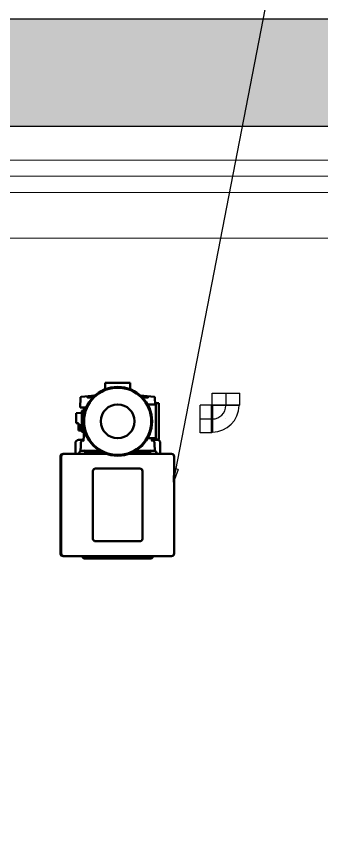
# Model space of a CAD drawing. Header units: millimetres. Extents: x -225363 to 347188, y -782467 to 813415.
# Drawn here: x 54112 to 54680, y 19733 to 21244 of the extents above; entities that cross this region are included whole.
import ezdxf

# ---------------------------------------------------------------- set-up
doc = ezdxf.new("R2010")
doc.units = ezdxf.units.MM
doc.linetypes.add('$1$HIDDEN', pattern=[0.375, 0.25, -0.125])
for name, color, linetype, lineweight in [('0.04 Thu tràn', 6, 'Continuous', 0), ('day dien nguon', 251, 'Continuous', 9), ('Visible (ISO)', 7, 'Continuous', 50)]:
    doc.layers.add(name, color=color, linetype=linetype, lineweight=lineweight)
doc.styles.add('HW_vnsimli', font='vnsimli.shx', dxfattribs={"width": 0.6})
doc.dimstyles.new('HW_ 1-50', dxfattribs={"dimscale": 50, "dimtxt": 2, "dimasz": 0.5, "dimexe": 0.3, "dimexo": 0, "dimgap": 0.5, "dimtad": 1, "dimdec": 0, "dimrnd": 10, "dimzin": 0, "dimdsep": 46, "dimtxsty": 'HW_vnsimli', "dimblk": 'ARCHTICK', "dimcen": 0.5, "dimdle": 0.2, "dimclrd": 8, "dimclre": 8, "dimclrt": 3, "dimadec": 0, "dimazin": 0, "dimtfac": 0.0001, "dimtdec": 0, "dimtix": 1, "dimtmove": 0, "dimatfit": 3, "dimldrblk": 'CLOSEDBLANK', "dimfxl": 0.18, "dimtfill": 1, "dimtolj": 1, "dimtzin": 0, "dimarcsym": 1})

# ---------------------------------------------------------------- blocks, each defined once
blk = doc.blocks.new('PMBCB')
h = blk.add_hatch()
h.set_pattern_fill('BTCT2', color=8, scale=30, pattern_type=2)
h.set_pattern_definition([(50, (-27194.2, -11189.96), (215.17805, -18.8256), [22.5, -247.5]), (355, (-27194.2, -11189.96), (-41.6254, 225.6576), [18, -198]), (100.4514, (-27176.26, -11191.53), (173.5528, 206.8319), [19.122, -210.3426]), (46.1842, (-27194.2, -11129.96), (320.1723, -49.6557), [33.75, -371.25]), (96.6356, (-27167.5, -11134.1), (280.3988, 292.2354), [28.683, -315.514]), (351.1842, (-27194.2, -11129.96), (280.3986, 292.2356), [27, -297]), (21, (-27164.2, -11144.96), (179.0721, -120.7857), [22.5, -247.5]), (326, (-27164.2, -11144.96), (72.9946, 217.545), [18, -198]), (71.4514, (-27149.27, -11155.03), (252.0668, 96.7591), [19.122, -210.3426]), (37.5, (-27194.194, -11189.96), (3.64796, 99.86816), [0, -195.6, 0, -201, 0, -198.75]), (7.5, (-27194.19, -11189.96), (78.92086, 118.3235), [0, -114.6, 0, -191.1, 0, -75.75]), (327.5, (-27261.094, -11189.96), (160.14673, -6.76646), [0, -75, 0, -234, 0, -310.5]), (317.5, (-27291.1, -11189.96), (174.95585, 30.0315), [0, -97.5, 0, -155.4, 0, -220.5]), (45, (-27194.19, -11189.96), (-63.6396, 63.6396), []), (45, (-27194.19, -11168.96), (-63.6396, 63.6396), [])])
h.paths.add_polyline_path([(6600, 2700), (-2900, 2700), (-2900, -200), (6600, -200)])
h.paths.add_polyline_path([(5000, 2500), (5000, 0), (0, 0), (0, 2500)], flags=16)
h.paths.add_polyline_path([(5200, 2500), (6400, 2500), (6400, 0), (5200, 0)], flags=16)
h.paths.add_polyline_path([(-200, 2500), (-200, 0), (-2700, 0), (-2700, 2500)], flags=16)
h.paths.add_polyline_path([(5351, 389.3), (6075.7, 389.3), (6075.7, 539.3), (5351, 539.3)], flags=0)
h.paths.add_polyline_path([(5451.7, 547.4), (5986, 547.4), (5986, 775.9), (5451.7, 775.9)], flags=0)
h.paths.add_polyline_path([(4155.1, 389.3), (4879.8, 389.3), (4879.8, 539.3), (4155.1, 539.3)], flags=0)
h.paths.add_polyline_path([(4255.8, 547.4), (4790.1, 547.4), (4790.1, 775.9), (4255.8, 775.9)], flags=0)
h.paths.add_polyline_path([(-1032.1, 389.3), (-307.4, 389.3), (-307.4, 539.3), (-1032.1, 539.3)], flags=0)
h.paths.add_polyline_path([(-931.4, 547.4), (-397.1, 547.4), (-397.1, 775.9), (-931.4, 775.9)], flags=0)
blk.add_lwpolyline([(-200, 2700), (6600, 2700), (6600, -200), (-200, -200)])
blk.add_lwpolyline([(0, 0), (5000, 0), (5000, 2500), (0, 2500)], close=True)
at = {"layer": '0.04 Thu tràn'}
for p, q in [((1666.7, 2437.8, 0), (4716.5, 2437.7, 0)), ((1666.7, 2377.8, 0), (4716.5, 2377.7, 0))]:
    blk.add_line(p, q, dxfattribs=at)
at = {"layer": '0.04 Thu tràn', "color": 8}
blk.add_line((1666.7, 2407.8, 0), (4716.5, 2407.7, 0), dxfattribs=at)
blk = doc.blocks.new('bta matdung')
at = {"layer": 'Visible (ISO)'}
for p, q in [((59514.1, 17665.6), (59513.9, 17665.4)), ((59513.9, 17665.4), (59560.4, 17665.4)), ((59513.9, 17665.4), (59513.9, 17653.7)), ((59514.1, 17665.6), (59560.2, 17665.6)), ((59560.2, 17665.6), (59560.4, 17665.4)), ((59560.4, 17665.4), (59560.4, 17653.7)), ((59467.7, 17637.5), (59467.1, 17619.8)), ((59494.6, 17641.8), (59469.5, 17639.4)), ((59490.7, 17641.4), (59490.7, 17641.4)), ((59491.4, 17640.8), (59491.4, 17640.7)), ((59491.5, 17641.5), (59491.5, 17641.5)), ((59491.5, 17641.5), (59491.5, 17641.5)), ((59491.5, 17640.2), (59491.5, 17640.5)), ((59492.6, 17641.4), (59492.6, 17641.5)), ((59492.8, 17641.5), (59492.8, 17641.6)), ((59493.8, 17641.7), (59493.8, 17641.7)), ((59493.8, 17641.7), (59493.8, 17641.7)), ((59493.9, 17641.4), (59493.9, 17641.3)), ((59579.7, 17641.8), (59604.7, 17639.4)), ((59606.5, 17637.5), (59606.9, 17625.4)), ((59467.1, 17619.8), (59471.7, 17619.8)), ((59478.5, 17619.8), (59471.7, 17619.8)), ((59474.1, 17614), (59474.1, 17619.8)), ((59608.2, 17625.4), (59592.9, 17625.4)), ((59608.2, 17628), (59608.2, 17560)), ((59613.5, 17628), (59608.2, 17628)), ((59613.5, 17628), (59613.5, 17560)), ((59470, 17609.6), (59459.9, 17609.2)), ((59459.9, 17608.2), (59459.9, 17609.2)), ((59459.9, 17609.2), (59459.9, 17609.2)), ((59459.9, 17609.2), (59459.9, 17609.2)), ((59459.9, 17590.6), (59459.9, 17608.2)), ((59470.4, 17613.4), (59473.6, 17614)), ((59470.4, 17613.1), (59473.6, 17613.6)), ((59470.4, 17613.1), (59470.4, 17613.4)), ((59470.4, 17610.4), (59470.4, 17613.1)), ((59470.4, 17609.3), (59470.4, 17607.7)), ((59470.4, 17580.4), (59470.4, 17607.7)), ((59473.6, 17613.6), (59473.6, 17614)), ((59473.6, 17614), (59474.6, 17614)), ((59474.6, 17609.1), (59474, 17609.1)), ((59474.6, 17614), (59476.3, 17614)), ((59474.6, 17613.2), (59474.6, 17613.6)), ((59474.6, 17613), (59476, 17613)), ((59474.6, 17610.5), (59474.6, 17613)), ((59474.6, 17610.5), (59474.6, 17610.4)), ((59474.6, 17609.1), (59474.6, 17610.4)), ((59474.6, 17607.6), (59474.6, 17609.1)), ((59464.4, 17590.5), (59459.9, 17590.6)), ((59464.4, 17590.5), (59464.4, 17586.8)), ((59464.4, 17585.3), (59464.4, 17586.8)), ((59464.4, 17586.8), (59464.4, 17586.8)), ((59464.4, 17586.8), (59465.7, 17586.8)), ((59465.8, 17586.8), (59464.4, 17586.8)), ((59465.7, 17586.8), (59467.8, 17586.8)), ((59465.8, 17586.8), (59465.7, 17586.8)), ((59465.8, 17586.8), (59465.8, 17586.8)), ((59465.8, 17586.7), (59465.8, 17585.3)), ((59467.9, 17586.7), (59467.9, 17585.3)), ((59464.4, 17585.3), (59464.4, 17581.8)), ((59465.8, 17585.3), (59464.4, 17585.3)), ((59464.4, 17581.8), (59464.4, 17580.3)), ((59464.4, 17581.8), (59464.4, 17581.8)), ((59465.8, 17581.8), (59464.4, 17581.8)), ((59464.4, 17581.8), (59466.2, 17581.8)), ((59464.4, 17580.3), (59464.4, 17579.2)), ((59465.8, 17580.3), (59464.4, 17580.3)), ((59464.4, 17579.2), (59464.4, 17576.7)), ((59464.4, 17576.7), (59470, 17576.6)), ((59467.3, 17585.3), (59465.8, 17585.3)), ((59465.8, 17581.8), (59465.8, 17580.3)), ((59467.5, 17581.8), (59465.8, 17581.8)), ((59467.5, 17580.3), (59465.8, 17580.3)), ((59466.2, 17585.3), (59466.2, 17581.8)), ((59467.9, 17581.8), (59466.2, 17581.8)), ((59467.9, 17581.8), (59467.5, 17581.8)), ((59467.5, 17580.3), (59467.5, 17581.8)), ((59467.9, 17580.3), (59467.5, 17580.3)), ((59467.7, 17585.3), (59467.7, 17585.3)), ((59467.9, 17585.3), (59467.9, 17585.3)), ((59467.9, 17580.3), (59467.9, 17581.8)), ((59467.9, 17581.8), (59467.9, 17581.8)), ((59467.9, 17581.8), (59467.9, 17580.3)), ((59467.9, 17580.3), (59467.9, 17580.3)), ((59470.4, 17580.4), (59470.4, 17578.7)), ((59470.4, 17575), (59470.4, 17577.2)), ((59470.4, 17575), (59470.4, 17574.7)), ((59470.4, 17574.7), (59473.6, 17574.1)), ((59470.8, 17575), (59473.6, 17574.5)), ((59473.6, 17574.1), (59473.6, 17574.5)), ((59473.6, 17574.1), (59474.6, 17574.1)), ((59474.1, 17565.7), (59474.1, 17574.1)), ((59474.6, 17580.5), (59474.6, 17579.3)), ((59474.6, 17579.3), (59474.6, 17578.7)), ((59474.6, 17577.7), (59474.6, 17578.7)), ((59474.6, 17577.7), (59474.6, 17575.1)), ((59474.6, 17577.7), (59475.2, 17577.7)), ((59476, 17575.1), (59474.6, 17575.1)), ((59474.6, 17574.5), (59474.6, 17574.9)), ((59474.6, 17574.1), (59476.3, 17574.1)), ((59473.5, 17559.4), (59464.4, 17559.4)), ((59473.3, 17558.2), (59472.2, 17558.2)), ((59473.3, 17558.2), (59473.3, 17558.2)), ((59478.8, 17567.7), (59477, 17567.7)), ((59608.2, 17562.7), (59592.9, 17562.7)), ((59610.4, 17559.4), (59600.7, 17559.4)), ((59600.9, 17558.2), (59600.9, 17558.2)), ((59602.1, 17558.2), (59600.9, 17558.2)), ((59613.5, 17560), (59608.2, 17560)), ((59458.4, 17553.4), (59458.4, 17533.6)), ((59468.2, 17543.1), (59468.1, 17539.5)), ((59468.6, 17554.9), (59468.5, 17551)), ((59605.6, 17554.9), (59605.7, 17551)), ((59606, 17543.1), (59606.1, 17539.5)), ((59616.4, 17553.4), (59616.4, 17533.6)), ((59430.5, 17528.6), (59430.5, 17348.6)), ((59432.1, 17528.6), (59432.1, 17348.6)), ((59435.6, 17533.6), (59437.1, 17533.6)), ((59437.1, 17533.6), (59441.2, 17533.6)), ((59455.4, 17533.6), (59441.2, 17533.6)), ((59468.1, 17539.5), (59472.7, 17539.5)), ((59496.7, 17539.5), (59472.7, 17539.5)), ((59484.8, 17538), (59476.6, 17538)), ((59476.6, 17533.6), (59476.6, 17538)), ((59489.2, 17538), (59484.8, 17538)), ((59506.1, 17538), (59489.2, 17538)), ((59503.6, 17539.5), (59496.7, 17539.5)), ((59585, 17538), (59568.1, 17538)), ((59577.5, 17539.5), (59570.7, 17539.5)), ((59601.5, 17539.5), (59577.5, 17539.5)), ((59589.5, 17538), (59585, 17538)), ((59597.6, 17538), (59589.5, 17538)), ((59597.6, 17533.6), (59597.6, 17538)), ((59601.5, 17539.5), (59606.1, 17539.5)), ((59633, 17533.6), (59618.8, 17533.6)), ((59633, 17533.6), (59637.1, 17533.6)), ((59642.1, 17528.6), (59642.1, 17348.6)), ((59491.1, 17501.5), (59491.1, 17376)), ((59578.4, 17506.2), (59495.9, 17506.2)), ((59583.1, 17376), (59583.1, 17501.5)), ((59495.9, 17371.2), (59578.4, 17371.2)), ((59435.6, 17343.6), (59437.1, 17343.6)), ((59437.1, 17343.6), (59441.2, 17343.6)), ((59455.4, 17343.6), (59441.2, 17343.6)), ((59476.1, 17339), (59479.5, 17339)), ((59479.5, 17339), (59494.2, 17339)), ((59494.2, 17339), (59580, 17339)), ((59580, 17339), (59594.8, 17339)), ((59594.8, 17339), (59598.1, 17339)), ((59633, 17343.6), (59618.8, 17343.6)), ((59633, 17343.6), (59637.1, 17343.6))]:
    blk.add_line(p, q, dxfattribs=at)
for radius in [64, 62.5, 31.5]:
    blk.add_circle((59537.1, 17594), radius, dxfattribs=at)
for centre, radius, start, end in [((59464.4, 17553.4), 6, 90, 180), ((59477, 17564.7), 3.02, 90, 177.7462), ((59610.4, 17553.4), 6, 0, 90), ((59469.5, 17554.9), 0.82, 112.4955, 178), ((59604.8, 17554.9), 0.82, 2, 67.498), ((59470.9, 17534.9), 5.25, 118.8138, 194.3367), ((59474.7, 17537.6), 1.98, 15.1344, 90), ((59476.6, 17538.1), 0.05, 195.1344, 270), ((59599.6, 17537.6), 1.98, 90, 164.8656), ((59597.6, 17538.1), 0.05, 270, 344.8656), ((59603.9, 17534.9), 5.25, 345.6633, 65.0435), ((59495.9, 17501.5), 4.75, 90, 180), ((59578.4, 17501.5), 4.75, 0, 90), ((59495.9, 17376), 4.75, 180, 270), ((59578.4, 17376), 4.75, 270, 0), ((59476.1, 17344), 5, 183.9049, 270), ((59598.1, 17344), 5, 270, 356.0951)]:
    blk.add_arc(centre, radius, start, end, dxfattribs=at)
for centre, major_axis, ratio, start_param, end_param in [((59430.2, 17627), (77.3, 15.2), 0.049061, 0.61787, 0.661884), ((59912.5, 13073.4), (-4590, 0), 0.999391, 4.803905, 4.804405), ((59776, 14458.9), (3196.9, 0), 0.999391, 1.659486, 1.660168), ((59820.1, 14014.1), (3644.1, 0), 0.999391, 1.660701, 1.661313), ((59725.7, 14969.4), (2683.5, 0), 0.999391, 1.657613, 1.658468), ((59371.1, 17626.5), (150.4, 15.7), 0.017013, 0.617817, 0.64907), ((59439.6, 17629.3), (68.6, 13.2), 0.045467, 0.637651, 0.680682), ((60020.4, 12000.5), (5669.1, 0), 0.999391, 1.663728, 1.664037), ((59614.1, 16085.8), (-1560.5, 0), 0.999391, 4.78993, 4.790269), ((59750.9, 15182.5), (-135.5, 2438.7), 0.988336, 0.059152, 0.05998), ((59709.8, 17593.9), (689.7, -0.2), 0.030244, 1.918833, 1.920376), ((59481.9, 17538.5), (2.6, 75.2), 0.865894, 0.137374, 0.152746), ((59465.9, 17586.7), (-0.152, 0), 0.659288, 5.259756, 6.283494), ((59467.8, 17586.7), (-0.0423, 0.0906), 0.999635, 4.27536, 5.846156), ((59467.7, 17585.3), (0.5, 0), 0.008022, 3.958117, 4.712389), ((59467.7, 17585.3), (0.2, 0), 0.008022, 4.712389, 6.274459), ((59470.1, 17576.2), (0.32, 0), 0.999968, 0, 1.552629), ((59709.2, 17594), (-688.6, 0.2), 0.030244, 1.221512, 1.223057), ((59477, 17564.7), (-3.02, 0.12), 0.013339, 0.000015, 0.000189), ((59602.6, 17555.2), (2.51, 0.24), 0.641078, 6.283164, 6.283175), ((59435.6, 17528.6), (-5.17, 0), 0.967551, 4.712389, 6.283185), ((59437.1, 17528.6), (0, -5), 0.985822, 3.141593, 4.712389), ((59637.1, 17528.6), (5.02, 0), 0.996858, 0, 1.570796), ((59435.6, 17348.6), (-5.17, 0), 0.967551, 0, 1.570796), ((59437.1, 17348.6), (0, 5), 0.985822, 1.570796, 3.141593), ((59637.1, 17348.6), (5.02, 0), 0.996858, 4.712389, 6.283185)]:
    blk.add_ellipse(centre, major_axis=major_axis, ratio=ratio, start_param=start_param, end_param=end_param, dxfattribs=at)
for points, degree, knots in [([(59467.7, 17637.5), (59467.7, 17637.7), (59467.8, 17637.9), (59467.9, 17638.3), (59468, 17638.5), (59468.3, 17638.8), (59468.5, 17639), (59468.8, 17639.2), (59469, 17639.3), (59469.3, 17639.4), (59469.4, 17639.4), (59469.5, 17639.4)], 3, [0, 0, 0, 0, 0.065506, 0.065506, 0.1297414, 0.1297414, 0.1941505, 0.1941505, 0.2586312, 0.2586312, 0.2894591, 0.2894591, 0.2894591, 0.2894591]), ([(59491, 17639.8), (59490.8, 17639.8), (59490.6, 17639.8), (59489.7, 17639.8), (59488.8, 17639.7), (59487.2, 17639.6), (59486.3, 17639.5), (59484.6, 17639.4), (59483.8, 17639.3), (59482.5, 17639.1), (59481.8, 17639), (59480.9, 17638.8), (59480.7, 17638.8), (59480.6, 17638.6), (59480.7, 17638.6), (59481.4, 17638.5), (59482, 17638.5), (59483.1, 17638.5), (59483.7, 17638.5), (59484.3, 17638.5)], 3, [-3.050921, -3.050921, -3.050921, -3.050921, -2.997025, -2.997025, -2.750945, -2.750945, -2.503511, -2.503511, -2.256076, -2.256076, -1.973682, -1.973682, -1.691287, -1.691287, -1.409663, -1.409663, -1.128038, -1.128038, -0.934377, -0.934377, -0.934377, -0.934377]), ([(59484.3, 17638.5), (59484.5, 17638.5), (59484.8, 17638.5), (59486, 17638.6), (59487, 17638.6), (59488.9, 17638.8), (59489.9, 17638.8), (59491.1, 17639), (59491.3, 17639), (59491.6, 17639)], 3, [-0.9343767, -0.9343767, -0.9343767, -0.9343767, -0.8464134, -0.8464134, -0.5647888, -0.5647888, -0.2823944, -0.2823944, -0.1926373, -0.1926373, -0.1926373, -0.1926373]), ([(59490.8, 17640.6), (59490.8, 17640.6), (59490.8, 17640.6), (59490.8, 17640.5), (59490.8, 17640.5), (59490.8, 17640.5), (59490.8, 17640.5), (59490.7, 17640.5), (59490.7, 17640.5), (59490.7, 17640.5), (59490.7, 17640.5), (59490.6, 17640.4), (59490.6, 17640.4), (59490.7, 17640.3), (59490.7, 17640.3), (59490.8, 17640.3), (59490.9, 17640.3), (59491.2, 17640.2), (59491.3, 17640.2), (59491.6, 17640.2), (59491.8, 17640.3), (59492.1, 17640.3), (59492.3, 17640.3), (59492.7, 17640.3), (59492.8, 17640.3), (59492.9, 17640.3)], 3, [0, 0, 0, 0, 0.0117205, 0.0117205, 0.0234292, 0.0234292, 0.0464196, 0.0464196, 0.0925966, 0.0925966, 0.1847966, 0.1847966, 0.2776183, 0.2776183, 0.3246706, 0.3246706, 0.3682213, 0.3682213, 0.3968338, 0.3968338, 0.4238662, 0.4238662, 0.4426452, 0.4426452, 0.4480146, 0.4480146, 0.4480146, 0.4480146]), ([(59494.6, 17641.8), (59494.6, 17641.8), (59494.5, 17641.8), (59494.5, 17641.8), (59494.4, 17641.8), (59494.2, 17641.8), (59494.1, 17641.8), (59493.8, 17641.8), (59493.6, 17641.8), (59493.2, 17641.7), (59493, 17641.7), (59492.5, 17641.7), (59492.3, 17641.6), (59491.8, 17641.6), (59491.6, 17641.6), (59491.3, 17641.5), (59491.2, 17641.5), (59491, 17641.5), (59490.9, 17641.5), (59490.7, 17641.5), (59490.7, 17641.5), (59490.7, 17641.5)], 3, [0.0649319, 0.0649319, 0.0649319, 0.0649319, 0.0760847, 0.0760847, 0.1061809, 0.1061809, 0.1288411, 0.1288411, 0.1514079, 0.1514079, 0.1784505, 0.1784505, 0.2017237, 0.2017237, 0.2169903, 0.2169903, 0.2316692, 0.2316692, 0.2505863, 0.2505863, 0.3025041, 0.3025041, 0.3025041, 0.3025041]), ([(59490.7, 17640.8), (59490.7, 17640.8), (59490.7, 17640.9), (59490.8, 17640.9), (59490.8, 17640.9), (59491, 17640.9), (59491, 17640.9), (59491.2, 17641), (59491.2, 17641), (59491.5, 17641), (59491.6, 17641), (59491.9, 17641), (59492, 17641), (59492.3, 17641.1), (59492.4, 17641.1), (59492.5, 17641.1), (59492.6, 17641.1), (59492.8, 17641.1), (59492.8, 17641.1), (59492.9, 17641.1), (59492.9, 17641.1), (59492.9, 17641.1)], 3, [-0.5205235, -0.5205235, -0.5205235, -0.5205235, -0.371474, -0.371474, -0.3060671, -0.3060671, -0.2636431, -0.2636431, -0.2207061, -0.2207061, -0.1830815, -0.1830815, -0.1294574, -0.1294574, -0.080211, -0.080211, -0.0491937, -0.0491937, -0.0257273, -0.0257273, -0.000001, -0.000001, -0.000001, -0.000001]), ([(59491.4, 17640.8), (59491.4, 17640.9), (59491.4, 17640.9), (59491.5, 17640.9), (59491.6, 17640.9), (59491.6, 17640.9), (59491.7, 17640.9), (59491.8, 17640.9), (59491.9, 17640.9), (59492, 17640.9), (59492.2, 17641), (59492.3, 17641), (59492.4, 17641), (59492.5, 17641), (59492.5, 17641), (59492.6, 17641), (59492.6, 17641), (59492.7, 17641), (59492.7, 17641), (59492.7, 17641), (59492.8, 17641), (59492.8, 17640.9)], 3, [-1.556405, -1.556405, -1.556405, -1.556405, -1.200231, -1.200231, -1.066308, -1.066308, -0.962629, -0.962629, -0.842157, -0.842157, -0.627568, -0.627568, -0.480963, -0.480963, -0.356408, -0.356408, -0.233514, -0.233514, -0.088996, -0.088996, 0, 0, 0, 0]), ([(59491.5, 17641.5), (59491.5, 17641.5), (59491.6, 17641.5), (59491.6, 17641.5), (59491.7, 17641.5), (59491.8, 17641.5), (59491.9, 17641.6), (59492, 17641.6), (59492.1, 17641.6), (59492.4, 17641.6), (59492.5, 17641.6), (59492.9, 17641.7), (59493, 17641.7), (59493.2, 17641.7), (59493.3, 17641.7), (59493.5, 17641.7), (59493.5, 17641.7), (59493.6, 17641.7), (59493.7, 17641.7), (59493.8, 17641.7), (59493.8, 17641.7), (59493.8, 17641.7)], 3, [-0.2052667, -0.2052667, -0.2052667, -0.2052667, -0.1897431, -0.1897431, -0.1766632, -0.1766632, -0.1625625, -0.1625625, -0.1475369, -0.1475369, -0.1262004, -0.1262004, -0.1016716, -0.1016716, -0.0787573, -0.0787573, -0.0565396, -0.0565396, -0.0323128, -0.0323128, 0, 0, 0, 0]), ([(59493.1, 17640.5), (59492.9, 17640.5), (59492.7, 17640.4), (59492.5, 17640.4), (59492.4, 17640.4), (59492.1, 17640.4), (59492, 17640.4), (59491.8, 17640.4), (59491.8, 17640.4), (59491.6, 17640.4), (59491.6, 17640.4), (59491.5, 17640.4), (59491.5, 17640.5), (59491.5, 17640.5), (59491.5, 17640.5), (59491.5, 17640.5), (59491.5, 17640.6), (59491.6, 17640.6), (59491.6, 17640.6), (59491.6, 17640.6), (59491.6, 17640.6), (59491.6, 17640.6), (59491.6, 17640.6), (59491.6, 17640.6), (59491.6, 17640.6), (59491.6, 17640.6)], 3, [0.316015, 0.316015, 0.316015, 0.316015, 0.381604, 0.381604, 0.465006, 0.465006, 0.552366, 0.552366, 0.640631, 0.640631, 0.765203, 0.765203, 1.004067, 1.004067, 1.222359, 1.222359, 1.340184, 1.340184, 1.398028, 1.398028, 1.427021, 1.427021, 1.440899, 1.440899, 1.455103, 1.455103, 1.455103, 1.455103]), ([(59492.9, 17641.3), (59493, 17641.4), (59493.1, 17641.4), (59493.2, 17641.4), (59493.2, 17641.4), (59493.3, 17641.4), (59493.3, 17641.4), (59493.5, 17641.4), (59493.5, 17641.4), (59493.6, 17641.4), (59493.7, 17641.4), (59493.8, 17641.4), (59493.8, 17641.4), (59493.9, 17641.4), (59493.9, 17641.4), (59493.9, 17641.4), (59493.9, 17641.4), (59493.8, 17641.4), (59493.8, 17641.4), (59493.7, 17641.3), (59493.6, 17641.3), (59493.5, 17641.3), (59493.4, 17641.3), (59493.2, 17641.3), (59493.1, 17641.3), (59492.9, 17641.3)], 3, [0, 0, 0, 0, 0.030021, 0.030021, 0.083641, 0.083641, 0.113396, 0.113396, 0.203229, 0.203229, 0.556137, 0.556137, 0.937027, 0.937027, 1.287025, 1.287025, 1.506226, 1.506226, 1.672799, 1.672799, 1.811247, 1.811247, 1.931925, 1.931925, 2.03481, 2.03481, 2.03481, 2.03481]), ([(59494.2, 17641.5), (59494.2, 17641.5), (59494.2, 17641.5), (59494.1, 17641.5), (59494, 17641.5), (59493.7, 17641.5), (59493.6, 17641.5), (59493.4, 17641.5), (59493.4, 17641.5), (59493.2, 17641.4), (59493.1, 17641.4), (59493, 17641.4)], 3, [0.09254835, 0.09254835, 0.09254835, 0.09254835, 0.09374603, 0.09374603, 0.09872513, 0.09872513, 0.10139863, 0.10139863, 0.10232699, 0.10232699, 0.10613334, 0.10613334, 0.10613334, 0.10613334]), ([(59493, 17641.2), (59493.1, 17641.2), (59493.2, 17641.2), (59493.3, 17641.2), (59493.3, 17641.2), (59493.4, 17641.2), (59493.4, 17641.2), (59493.5, 17641.2), (59493.5, 17641.2), (59493.5, 17641.2), (59493.5, 17641.2), (59493.6, 17641.2), (59493.7, 17641.2), (59493.8, 17641.3), (59493.9, 17641.3), (59493.9, 17641.3)], 3, [0, 0, 0, 0, 0.03021589, 0.03021589, 0.03481879, 0.03481879, 0.04183093, 0.04183093, 0.04485936, 0.04485936, 0.04979964, 0.04979964, 0.05653585, 0.05653585, 0.06127004, 0.06127004, 0.06127004, 0.06127004]), ([(59592.8, 17638.5), (59592.9, 17638.5), (59593, 17638.5), (59593.5, 17638.6), (59593.7, 17638.6), (59593.6, 17638.8), (59593.3, 17638.8), (59592.4, 17639), (59591.8, 17639.1), (59591, 17639.2), (59590.4, 17639.3), (59589.6, 17639.4), (59588, 17639.5), (59587.1, 17639.6), (59585.4, 17639.7), (59584.6, 17639.8), (59583, 17639.8), (59582.4, 17639.9), (59581.8, 17639.9)], 3, [-0.934377, -0.934377, -0.934377, -0.934377, -0.846413, -0.846413, -0.564789, -0.564789, -0.282394, -0.282394, 0, 0, 0, 0.247435, 0.247435, 0.494869, 0.494869, 0.740949, 0.740949, 0.967978, 0.967978, 0.967978, 0.967978]), ([(59582.6, 17639), (59582.9, 17639), (59583.2, 17639), (59584.3, 17638.8), (59585.3, 17638.8), (59587.2, 17638.6), (59588.2, 17638.6), (59590.1, 17638.5), (59590.9, 17638.5), (59592, 17638.5), (59592.4, 17638.5), (59592.8, 17638.5)], 3, [-2.063439, -2.063439, -2.063439, -2.063439, -1.973682, -1.973682, -1.691287, -1.691287, -1.409663, -1.409663, -1.128038, -1.128038, -0.934377, -0.934377, -0.934377, -0.934377]), ([(59604.7, 17639.4), (59604.9, 17639.4), (59605.1, 17639.3), (59605.5, 17639.2), (59605.7, 17639), (59606, 17638.7), (59606.2, 17638.6), (59606.4, 17638.2), (59606.4, 17638), (59606.5, 17637.7), (59606.5, 17637.6), (59606.5, 17637.5)], 3, [0, 0, 0, 0, 0.0655061, 0.0655061, 0.1297416, 0.1297416, 0.1941508, 0.1941508, 0.2586314, 0.2586314, 0.2894591, 0.2894591, 0.2894591, 0.2894591]), ([(59470, 17609.6), (59470, 17609.6), (59470, 17609.6), (59470, 17609.6), (59470, 17609.6), (59470, 17609.6), (59470, 17609.6), (59470, 17609.6), (59470, 17609.6), (59470.1, 17609.6), (59470.1, 17609.6), (59470.1, 17609.6), (59470.1, 17609.6), (59470.1, 17609.6), (59470.1, 17609.6), (59470.2, 17609.6), (59470.2, 17609.6), (59470.2, 17609.7), (59470.3, 17609.7), (59470.3, 17609.8), (59470.3, 17609.8), (59470.4, 17609.9), (59470.4, 17609.9), (59470.4, 17610), (59470.4, 17610), (59470.4, 17610)], 3, [0.02486397, 0.02486397, 0.02486397, 0.02486397, 0.02528127, 0.02528127, 0.02967175, 0.02967175, 0.03424527, 0.03424527, 0.03616385, 0.03616385, 0.0387235, 0.0387235, 0.04152068, 0.04152068, 0.04590429, 0.04590429, 0.05365158, 0.05365158, 0.06516223, 0.06516223, 0.07782016, 0.07782016, 0.09056322, 0.09056322, 0.09184804, 0.09184804, 0.09184804, 0.09184804]), ([(59470.4, 17610.4), (59470.4, 17610.2), (59470.4, 17610), (59470.4, 17609.7), (59470.4, 17609.5), (59470.4, 17609.3), (59470.4, 17609.3), (59470.4, 17609.3)], 3, [-0.08607362, -0.08607362, -0.08607362, -0.08607362, -0.04616227, -0.04616227, 0, 0, 0.00677832, 0.00677832, 0.00677832, 0.00677832]), ([(59470.4, 17609.3), (59470.4, 17609.5), (59470.4, 17609.6), (59470.4, 17609.7), (59470.5, 17609.9), (59470.7, 17610.1), (59470.7, 17610.1), (59470.8, 17610.2), (59470.9, 17610.2), (59470.9, 17610.2), (59470.9, 17610.3), (59471, 17610.3), (59471, 17610.3), (59471, 17610.3), (59471.1, 17610.3), (59471.1, 17610.3), (59471.2, 17610.3), (59471.2, 17610.4)], 5, [0.017909, 0.017909, 0.017909, 0.017909, 0.017909, 0.017909, 0.860531, 0.860531, 0.860531, 1.281866, 1.281866, 1.281866, 1.41134, 1.41134, 1.41134, 1.523379, 1.523379, 1.523379, 1.74745, 1.74745, 1.74745, 1.74745, 1.74745, 1.74745]), ([(59470.4, 17607.7), (59470.4, 17607.8), (59470.4, 17607.9), (59470.5, 17608.2), (59470.5, 17608.4), (59470.7, 17608.6), (59470.8, 17608.7), (59471, 17608.8), (59471, 17608.8), (59471.1, 17608.8), (59471.2, 17608.8), (59471.2, 17608.8)], 3, [0.5617856, 0.5617856, 0.5617856, 0.5617856, 0.6015386, 0.6015386, 0.6485258, 0.6485258, 0.6848482, 0.6848482, 0.7106692, 0.7106692, 0.7184959, 0.7184959, 0.7184959, 0.7184959]), ([(59474.6, 17613.2), (59474.6, 17613.2), (59474.6, 17613.1), (59474.6, 17613.1), (59474.6, 17613), (59474.6, 17613), (59474.6, 17613)], 3, [62.1085974, 62.1085974, 62.1085974, 62.1085974, 62.729237, 62.729237, 62.729237, 62.8782217, 62.8782217, 62.8782217, 62.8782217]), ([(59465.7, 17586.8), (59465.8, 17586.8), (59465.8, 17586.8), (59465.8, 17586.8), (59465.8, 17586.8), (59465.8, 17586.8), (59465.8, 17586.8), (59465.8, 17586.8), (59465.8, 17586.8), (59465.8, 17586.8), (59465.8, 17586.8), (59465.8, 17586.8), (59465.8, 17586.8), (59465.8, 17586.8), (59465.8, 17586.8), (59465.8, 17586.8), (59465.8, 17586.8), (59465.8, 17586.8), (59465.8, 17586.8), (59465.8, 17586.8), (59465.8, 17586.8), (59465.8, 17586.8)], 3, [0.0000002, 0.0000002, 0.0000002, 0.0000002, 0.1111417, 0.1111417, 0.1111417, 0.1477487, 0.1477487, 0.1477487, 0.1889131, 0.1889131, 0.1889131, 0.2221244, 0.2221244, 0.2221244, 0.2409335, 0.2409335, 0.2409335, 0.2650782, 0.2650782, 0.2650782, 0.2721396, 0.2721396, 0.2721396, 0.2721396]), ([(59465.8, 17586.8), (59465.8, 17586.8), (59465.8, 17586.8), (59465.8, 17586.8), (59465.8, 17586.8), (59465.8, 17586.8), (59465.8, 17586.8), (59465.8, 17586.8), (59465.8, 17586.8)], 5, [0.19983025, 0.19983025, 0.19983025, 0.19983025, 0.19983025, 0.19983025, 0.2413527, 0.2413527, 0.2413527, 0.27514426, 0.27514426, 0.27514426, 0.27514426, 0.27514426, 0.27514426]), ([(59465.8, 17586.8), (59465.8, 17586.8), (59465.8, 17586.8), (59465.8, 17586.8), (59465.8, 17586.8), (59465.8, 17586.8)], 3, [-0.008370793, -0.008370793, -0.008370793, -0.008370793, -0.004605026, -0.004605026, -0.000620384, -0.000620384, -0.000620384, -0.000620384]), ([(59470.4, 17580.4), (59470.4, 17580.2), (59470.4, 17580.1), (59470.4, 17579.8), (59470.5, 17579.7), (59470.6, 17579.5), (59470.7, 17579.4), (59470.9, 17579.3), (59471, 17579.2), (59471.2, 17579.2), (59471.3, 17579.2), (59471.4, 17579.2), (59471.5, 17579.2), (59471.6, 17579.2), (59471.8, 17579.3), (59471.9, 17579.4), (59472, 17579.5), (59472, 17579.5), (59472, 17579.5)], 3, [-0.1731912, -0.1731912, -0.1731912, -0.1731912, -0.1362906, -0.1362906, -0.0930425, -0.0930425, -0.0596337, -0.0596337, -0.0302858, -0.0302858, 0, 0, 0, 0.0323378, 0.0323378, 0.0676382, 0.0676382, 0.0764044, 0.0764044, 0.0764044, 0.0764044]), ([(59470.4, 17575), (59470.4, 17575), (59470.4, 17575), (59470.4, 17575), (59470.4, 17575), (59470.5, 17575), (59470.6, 17575), (59470.7, 17575), (59470.7, 17575), (59470.8, 17575)], 3, [0.06268394, 0.06268394, 0.06268394, 0.06268394, 0.07663076, 0.07663076, 0.09178346, 0.09178346, 0.10688631, 0.10688631, 0.12193122, 0.12193122, 0.12193122, 0.12193122]), ([(59472, 17579.5), (59471.9, 17579.4), (59471.8, 17579.3), (59471.5, 17579.1), (59471.3, 17579), (59471.2, 17579), (59471.2, 17579), (59471.2, 17579)], 3, [-0.124383, -0.124383, -0.124383, -0.124383, -0.0619734, -0.0619734, 0, 0, 0.0005245, 0.0005245, 0.0005245, 0.0005245]), ([(59474.6, 17574.9), (59474.6, 17574.9), (59474.6, 17575), (59474.6, 17575), (59474.6, 17575), (59474.6, 17575), (59474.6, 17575.1)], 3, [62.1085974, 62.1085974, 62.1085974, 62.1085974, 62.729237, 62.729237, 62.729237, 62.8782217, 62.8782217, 62.8782217, 62.8782217]), ([(59476, 17574.7), (59475.7, 17574.7), (59475.5, 17574.7), (59475.1, 17574.8), (59474.8, 17574.8), (59474.6, 17574.9)], 3, [0.000001, 0.000001, 0.000001, 0.000001, 0.0933261, 0.0933261, 0.1866298, 0.1866298, 0.1866298, 0.1866298]), ([(59469.1, 17555.5), (59469.1, 17555.8), (59469.2, 17556.1), (59469.5, 17556.7), (59469.7, 17557), (59470.1, 17557.5), (59470.4, 17557.7), (59471, 17558), (59471.3, 17558.1), (59471.8, 17558.2), (59472, 17558.2), (59472.2, 17558.2)], 3, [0, 0, 0, 0, 0.1000292, 0.1000292, 0.1985874, 0.1985874, 0.2973641, 0.2973641, 0.3952798, 0.3952798, 0.4508064, 0.4508064, 0.4508064, 0.4508064]), ([(59473, 17557.2), (59473, 17557.2), (59473, 17557.3), (59473, 17557.4), (59473.1, 17557.5), (59473.2, 17557.8), (59473.2, 17558), (59473.3, 17558.3), (59473.3, 17558.3), (59473.3, 17558.3)], 3, [0.387121, 0.387121, 0.387121, 0.387121, 0.4523299, 0.4523299, 0.5461155, 0.5461155, 0.6680348, 0.6680348, 0.6812243, 0.6812243, 0.6812243, 0.6812243]), ([(59473.3, 17558.3), (59473.4, 17558.8), (59473.5, 17559.3), (59473.7, 17560.4), (59473.8, 17561), (59473.8, 17561.8), (59473.8, 17561.9), (59473.8, 17562.1)], 3, [0, 0, 0, 0, 0.1968081, 0.1968081, 0.3773513, 0.3773513, 0.4231192, 0.4231192, 0.4231192, 0.4231192]), ([(59600.4, 17562.1), (59600.4, 17561.6), (59600.5, 17561), (59600.6, 17560), (59600.7, 17559.5), (59600.8, 17558.8), (59600.9, 17558.6), (59600.9, 17558.4)], 3, [0, 0, 0, 0, 0.162241, 0.162241, 0.3226181, 0.3226181, 0.4213489, 0.4213489, 0.4213489, 0.4213489]), ([(59600.4, 17562.1), (59600.4, 17561.6), (59600.4, 17561), (59600.6, 17560), (59600.7, 17559.5), (59600.8, 17558.8), (59600.9, 17558.5), (59600.9, 17558.3)], 3, [0, 0, 0, 0, 0.1617767, 0.1617767, 0.3216735, 0.3216735, 0.4349023, 0.4349023, 0.4349023, 0.4349023]), ([(59600.9, 17558.3), (59601, 17557.9), (59601.1, 17557.6), (59601.2, 17557.4), (59601.2, 17557.3), (59601.3, 17557.3), (59601.3, 17557.2), (59601.3, 17557.2)], 3, [0, 0, 0, 0, 0.1631116, 0.1631116, 0.2345215, 0.2345215, 0.2822184, 0.2822184, 0.2822184, 0.2822184]), ([(59602.1, 17558.2), (59602.4, 17558.2), (59602.7, 17558.2), (59603.3, 17558), (59603.6, 17557.8), (59604.2, 17557.5), (59604.4, 17557.2), (59604.8, 17556.7), (59604.9, 17556.4), (59605.1, 17555.9), (59605.1, 17555.7), (59605.1, 17555.5)], 3, [0, 0, 0, 0, 0.0971281, 0.0971281, 0.1929145, 0.1929145, 0.2900412, 0.2900412, 0.3883976, 0.3883976, 0.450854, 0.450854, 0.450854, 0.450854]), ([(59468.3, 17543.6), (59468.2, 17543.5), (59468.2, 17543.4), (59468.2, 17543.2), (59468.2, 17543.1), (59468.2, 17543.1)], 3, [-1.9894773, -1.9894773, -1.9894773, -1.9894773, -1.9493017, -1.9493017, -1.7992591, -1.7992591, -1.7992591, -1.7992591]), ([(59468.5, 17551), (59468.5, 17551), (59468.5, 17550.9), (59468.5, 17550.5), (59468.5, 17550.2), (59468.5, 17549.5), (59468.5, 17549.1), (59468.4, 17548.1), (59468.4, 17547.6), (59468.4, 17547.1), (59468.4, 17546.6), (59468.4, 17546), (59468.3, 17545.1), (59468.3, 17544.6), (59468.3, 17544), (59468.3, 17543.8), (59468.3, 17543.6)], 3, [-0.599481, -0.599481, -0.599481, -0.599481, -0.449641, -0.449641, -0.299801, -0.299801, -0.1499, -0.1499, 0, 0, 0, 0.150106, 0.150106, 0.300212, 0.300212, 0.410079, 0.410079, 0.410079, 0.410079]), ([(59605.7, 17550.6), (59605.7, 17550.6), (59605.7, 17550.7), (59605.7, 17550.9), (59605.7, 17551), (59605.7, 17551)], 3, [1.6099007, 1.6099007, 1.6099007, 1.6099007, 1.6502351, 1.6502351, 1.8000752, 1.8000752, 1.8000752, 1.8000752]), ([(59606, 17543.1), (59606, 17543.1), (59606, 17543.2), (59606, 17543.6), (59606, 17543.9), (59605.9, 17544.6), (59605.9, 17545.1), (59605.9, 17546), (59605.9, 17546.6), (59605.8, 17547.6), (59605.8, 17548.1), (59605.8, 17549.1), (59605.8, 17549.5), (59605.8, 17550.1), (59605.7, 17550.4), (59605.7, 17550.6)], 3, [0.600297, 0.600297, 0.600297, 0.600297, 0.75034, 0.75034, 0.900382, 0.900382, 1.050488, 1.050488, 1.200594, 1.200594, 1.350495, 1.350495, 1.500395, 1.500395, 1.609901, 1.609901, 1.609901, 1.609901]), ([(59455.4, 17533.6), (59463.6, 17533.6), (59471.7, 17533.6), (59479.9, 17533.6), (59492, 17533.6), (59504.1, 17533.6), (59508, 17533.6), (59512, 17533.6), (59515.9, 17533.6)], 5, [79.108418, 79.108418, 79.108418, 79.108418, 79.108418, 79.108418, 120.306552, 120.306552, 120.306552, 140.169623, 140.169623, 140.169623, 140.169623, 140.169623, 140.169623]), ([(59558.3, 17533.6), (59562.3, 17533.6), (59566.2, 17533.6), (59570.1, 17533.6), (59578.2, 17533.6), (59586.2, 17533.6), (59590.3, 17533.6), (59596.4, 17533.6), (59602.5, 17533.6), (59604.5, 17533.6), (59608.1, 17533.6), (59611.6, 17533.6), (59613.1, 17533.6), (59615.1, 17533.6), (59617.1, 17533.6), (59617.7, 17533.6), (59618.3, 17533.6), (59618.8, 17533.6)], 5, [182.857386, 182.857386, 182.857386, 182.857386, 182.857386, 182.857386, 202.702818, 202.702818, 202.702818, 223.301885, 223.301885, 223.301885, 233.601418, 233.601418, 233.601418, 241.086256, 241.086256, 241.086256, 243.900951, 243.900951, 243.900951, 243.900951, 243.900951, 243.900951]), ([(59618.8, 17343.6), (59602.5, 17343.6), (59586.2, 17343.6), (59569.9, 17343.6), (59545.3, 17343.6), (59520.8, 17343.6), (59512.6, 17343.6), (59496.2, 17343.6), (59479.9, 17343.6), (59471.7, 17343.6), (59463.6, 17343.6), (59455.4, 17343.6)], 5, [77.970994, 77.970994, 77.970994, 77.970994, 77.970994, 77.970994, 160.38139, 160.38139, 160.38139, 201.586588, 201.586588, 201.586588, 242.791786, 242.791786, 242.791786, 242.791786, 242.791786, 242.791786])]:
    blk.add_open_spline(points, degree=degree, knots=knots, dxfattribs=at)
for points, degree in [([(59494.5, 17641.8), (59493.2, 17641.6), (59492, 17641.5), (59490.7, 17641.4)], 3), ([(59494.5, 17641.8), (59493.2, 17641.7), (59492, 17641.5), (59490.7, 17641.4)], 3), ([(59490.7, 17641.4), (59491.4, 17641.4), (59492.1, 17641.5), (59492.8, 17641.6)], 3), ([(59490.7, 17640.6), (59490.7, 17640.7), (59490.7, 17640.8), (59490.7, 17640.8)], 3), ([(59490.8, 17640.6), (59490.8, 17640.5), (59490.8, 17640.4), (59490.8, 17640.3)], 3), ([(59492.4, 17639.9), (59492, 17639.9), (59491.5, 17639.8), (59491, 17639.8)], 3), ([(59493.8, 17641.7), (59493, 17641.7), (59492.3, 17641.6), (59491.5, 17641.5)], 3), ([(59493.8, 17641.2), (59493.5, 17641.1), (59493.2, 17641.1), (59492.9, 17641.1)], 3), ([(59492.9, 17641.1), (59492.9, 17641), (59492.9, 17641), (59492.9, 17641)], 3), ([(59604.7, 17639.4), (59604.7, 17639.4), (59604.7, 17639.4), (59604.7, 17639.4), (59604.7, 17639.4), (59604.7, 17639.4)], 5), ([(59606.5, 17637.5), (59606.5, 17637.5), (59606.5, 17637.5), (59606.5, 17637.5), (59606.5, 17637.5), (59606.5, 17637.5)], 5), ([(59470.4, 17610.3), (59470.4, 17610.4), (59470.4, 17610.5), (59470.4, 17610.7)], 3), ([(59470.4, 17610.4), (59470.4, 17610.4), (59470.4, 17610.4), (59470.4, 17610.4), (59470.4, 17610.4), (59470.4, 17610.4)], 5), ([(59473.2, 17609.1), (59473.4, 17609.1), (59473.7, 17609.1), (59474, 17609.1)], 3), ([(59475.6, 17613.3), (59475.6, 17613.3), (59475.6, 17613.3), (59475.6, 17613.3)], 3), ([(59475.6, 17613.3), (59475.8, 17613.3), (59475.9, 17613.3), (59476.1, 17613.3)], 3), ([(59465.7, 17586.8), (59465.7, 17586.8), (59465.8, 17586.8), (59465.8, 17586.8), (59465.8, 17586.8), (59465.8, 17586.8)], 5), ([(59465.7, 17586.8), (59465.7, 17586.8), (59465.8, 17586.8), (59465.8, 17586.8)], 3), ([(59470.1, 17576.6), (59470, 17576.6), (59470, 17576.6), (59470, 17576.6)], 3), ([(59470.4, 17578.7), (59470.4, 17578.7), (59470.4, 17578.7), (59470.4, 17578.7), (59470.4, 17578.7)], 4), ([(59470.4, 17578.7), (59470.4, 17578.7), (59470.4, 17578.7), (59470.4, 17578.7)], 3), ([(59474.6, 17574.5), (59474.9, 17574.5), (59475.2, 17574.5), (59475.5, 17574.5), (59475.9, 17574.5), (59476.2, 17574.5)], 5), ([(59476.1, 17574.7), (59476.1, 17574.7), (59476, 17574.7), (59476, 17574.7)], 3), ([(59473.8, 17562.1), (59473.9, 17563), (59473.9, 17563.9), (59473.9, 17564.8)], 3), ([(59474, 17564.8), (59474, 17564.8), (59474, 17564.8), (59474, 17564.8)], 3), ([(59600.4, 17562.7), (59600.4, 17562.5), (59600.4, 17562.3), (59600.4, 17562.1)], 3), ([(59600.4, 17562.7), (59600.4, 17562.5), (59600.4, 17562.3), (59600.4, 17562.1)], 3), ([(59600.9, 17558.3), (59600.9, 17558.3), (59600.9, 17558.3), (59600.9, 17558.3), (59600.9, 17558.3)], 4), ([(59600.9, 17558.3), (59600.9, 17558.3), (59600.9, 17558.3), (59600.9, 17558.2)], 3), ([(59469.1, 17555.2), (59469.1, 17555.3), (59469.1, 17555.4), (59469.1, 17555.5)], 3), ([(59605.1, 17555.5), (59605.1, 17555.4), (59605.1, 17555.3), (59605.2, 17555.2)], 3)]:
    blk.add_open_spline(points, degree=degree, dxfattribs=at)
for points, weights in [([(59490.7, 17641.3), (59492.6, 17641.4), (59494.3, 17641.6)], [1.77088964708, 1.82182768378, 1.87150342855]), ([(59490.7, 17641.4), (59490.7, 17641.4), (59490.7, 17641.5)], [1.53938292588, 1.54331362108, 1.54537534948]), ([(59490.7, 17641.3), (59490.7, 17641.3), (59490.7, 17641.3)], [1.51981855866, 1.51611775613, 1.51192484553]), ([(59490.7, 17641.2), (59490.7, 17641.2), (59490.7, 17641.1)], [1.50439481243, 1.49925101343, 1.49349385129]), ([(59490.7, 17641), (59490.7, 17641), (59490.7, 17641.1)], [1.4690159652, 1.4756359439, 1.48169776654]), ([(59491.6, 17640.6), (59491.2, 17640.6), (59490.8, 17640.6)], [1.39706834974, 1.39451522828, 1.39185534979]), ([(59493.6, 17641), (59492.5, 17640.9), (59491.4, 17640.8)], [1.58421507314, 1.5660874311, 1.54748778452]), ([(59491.4, 17640.8), (59491.4, 17640.8), (59491.4, 17640.8)], [1.44703212455, 1.45092938618, 1.45470204135]), ([(59493.4, 17640.8), (59493.1, 17640.7), (59492.7, 17640.7)], [1.51914903941, 1.51429204265, 1.50939272098]), ([(59492.7, 17640.6), (59492.7, 17640.7), (59492.7, 17640.7)], [1.42073676484, 1.42932538242, 1.43749004627]), ([(59492.8, 17640.9), (59493.2, 17641), (59493.7, 17641.1)], [1.83882539557, 1.85857850926, 1.87830837823]), ([(59476.2, 17613.6), (59475.4, 17613.6), (59474.6, 17613.6)], [0.999998486272, 0.999998849181, 0.999999341915])]:
    blk.add_rational_spline(points, weights, degree=2, dxfattribs=at)
blk = doc.blocks.new('_ARCHTICK')
at = {"const_width": 0.15}
blk.add_lwpolyline([(-0.5, -0.5), (0.5, 0.5)], dxfattribs=at)
blk = doc.blocks.new('_ClosedBlank')
at = {"color": 0, "linetype": 'ByBlock', "lineweight": -2}
for p, q in [((-1, 0.167), (0, 0)), ((-1, 0.167), (-1, -0.167)), ((0, 0), (-1, -0.167))]:
    blk.add_line(p, q, dxfattribs=at)
blk = doc.blocks.new('ELB90-100(SIDE)DN')
for p, q in [((58.5, 57), (62, 60.5)), ((58.5, -57), (58.5, 57)), ((62, 60.5), (112, 60.5)), ((62, 60.5), (62, -60.5)), ((112, 60.5), (112, -60.5)), ((-57, -58.5), (-60.5, -62)), ((60.5, -62), (-60.5, -62)), ((-60.5, -62), (-60.5, -112)), ((-57, -58.5), (57, -58.5)), ((57, -58.5), (60.5, -62)), ((58.5, -57), (62, -60.5)), ((60.5, -62), (60.5, -112)), ((62, -60.5), (112, -60.5)), ((60.5, -112), (-60.5, -112))]:
    blk.add_line(p, q)
at = {"color": 2}
blk.add_line((0, 0), (0, 0), dxfattribs=at)
at = {"color": 8}
for p, q in [((112, 0), (58.5, 0)), ((0, -112), (0, -58.5))]:
    blk.add_line(p, q, dxfattribs=at)
for radius in [115.5, 1.5]:
    blk.add_arc((58.5, -58.5), radius, 90, 180)
blk.add_arc((58.5, -58.5), 58.5, 90, 180, dxfattribs=at)
blk = doc.blocks.new('*U217')
at = {"xscale": 0.3057851239669422, "yscale": 0.3057851239669422, "zscale": 0.3057851239669422}
blk.add_blockref('ELB90-100(SIDE)DN', (77.8, 42), dxfattribs=at)

msp = doc.modelspace()

# ---------------------------------------------------------------- block references
msp.add_blockref('PMBCB', (50633.1, 18539.1))

# ---------------------------------------------------------------- next in the draw order: linework, layer by layer
at = {"layer": 'day dien nguon', "color": 2, "linetype": '$1$HIDDEN', "ltscale": 5}
msp.add_line((47447.2, 20831.6), (57380.2, 20831.6), dxfattribs=at)

# ---------------------------------------------------------------- next in the draw order: block references
msp.add_blockref('bta matdung', (-5236.5, 2897.7))
at = {"xscale": 1.397830523957238, "yscale": 1.397830523957238, "zscale": 1.397830523957238, "rotation": 180}
msp.add_blockref('*U217', (54610.7, 20554.8), dxfattribs=at)

# ---------------------------------------------------------------- next in the draw order: leaders
msp.add_leader([(54404.2, 20378.6), (54606.7, 21419.7), (55731.7, 21419.7)], dimstyle='HW_ 1-50', override={"dimgap": 0.5, "dimtad": 0})

doc.saveas('drawing.dxf')
